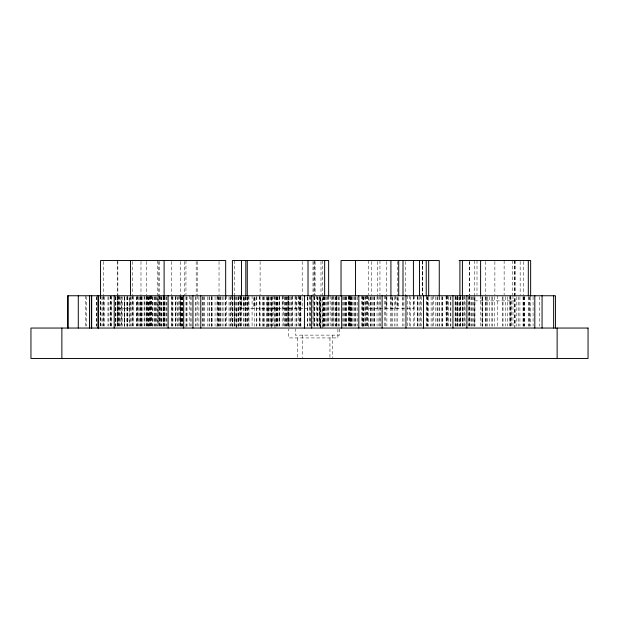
<?xml version="1.0" encoding="UTF-8"?>
<svg xmlns="http://www.w3.org/2000/svg" width="619" height="619" viewBox="0 0 619 619"><rect width="100%" height="100%" fill="white"/><g stroke="black" fill="none" stroke-linecap="round" stroke-linejoin="round"><path stroke-width="0.46" stroke-dasharray="3.1 2.32" d="M474.572 300.865L514.799 300.865M117.819 308.556L130.036 308.556L130.036 297.577M236.226 308.556L236.543 328.047M539.265 296.694L539.265 326.151M533.075 296.694L533.075 326.151M530.645 297.19L530.645 326.12M529.322 296.694L529.322 326.151M529.044 296.694L529.044 326.151M528.317 296.694L528.317 326.151M524.556 296.694L524.556 326.151M524.115 296.694L524.115 326.151M523.922 296.694L523.922 326.151M523.651 261.489L523.651 294.799M523.651 296.694L523.651 326.151M523.04 296.694L523.04 326.151M520.169 261.489L520.169 294.799M519.929 296.694L519.929 326.151M518.598 296.694L518.598 326.151M516.826 296.694L516.826 326.151M515.178 260.537L515.178 326.12M514.799 260.537L514.799 326.174M514.513 260.537L514.513 328.047M512.965 295.75L512.965 326.151M512.756 260.537L512.756 294.799M511.58 300.865L511.58 326.174M510.899 296.694L510.899 326.151M510.752 295.75L510.752 326.151M510.017 296.694L510.017 326.151M509.909 295.75L509.909 326.151M507.232 296.694L507.232 326.151M505.328 296.694L505.328 326.151M504.137 260.537L504.137 294.799M503.023 296.694L503.023 326.151M502.357 296.694L502.357 326.151M497.668 295.75L497.668 326.151M494.875 261.489L494.875 294.799M494.287 296.694L494.287 326.151M492.77 296.694L492.77 326.151M491.857 296.694L491.857 326.151M489.683 296.694L489.683 326.151M487.292 296.694L487.292 326.151M486.743 296.694L486.743 326.151M485.853 296.694L485.853 326.151M485.621 261.489L485.621 294.799M485.528 296.694L485.528 326.151M482.704 296.694L482.704 326.151M482.534 296.694L482.534 326.151L482.472 296.694M481.984 296.694L481.984 326.151M480.607 295.75L480.607 326.151M476.994 260.537L476.994 294.799M474.982 296.694L474.982 326.151M474.68 296.694L474.68 326.151M474.572 260.537L474.572 326.174M473.458 296.694L473.458 326.151M472.351 296.694L472.351 326.151M471.663 296.694L471.663 326.151M470.958 296.694L470.958 326.151M469.581 261.489L469.581 294.799M469.38 296.694L469.38 326.151M469.287 261.489L469.287 294.799M469.287 295.75L469.287 326.151M469.016 295.75L469.016 326.151M468.544 296.694L468.544 326.151M465.055 296.694L465.055 326.151M464.521 295.75L464.521 326.151M463.136 296.694L463.136 326.151M462.857 295.75L462.857 326.151M462.532 296.694L462.532 326.151M462.408 296.694L462.408 326.151M460.66 295.75L460.66 326.151M460.265 296.694L460.265 326.151M460.049 296.694L460.049 326.151M459.909 296.694L459.909 326.151M459.112 297.19L459.112 326.12M457.944 296.694L457.944 326.151M457.487 296.694L457.487 326.151M457.279 295.75L457.279 326.151M457.217 296.694L457.217 326.151M456.76 296.694L456.76 326.151M455.855 296.694L455.855 326.151M455.607 295.75L455.607 326.151M455.12 296.694L455.12 326.151M450.887 296.694L450.887 326.151M450.47 296.694L450.47 326.151M448.156 296.694L448.156 326.151M447.924 295.75L447.924 326.151M447.166 295.75L447.166 326.151M446.57 295.75L446.57 326.151M446.26 296.694L446.26 326.151M446.051 295.75L446.121 326.151M442.709 296.694L442.709 326.151M442.245 296.694L442.245 326.151M441.479 296.694L441.479 326.151M439.258 296.694L439.258 326.151M439.049 296.694L439.049 326.151M437.687 296.694L437.687 326.151M437.06 296.694L437.06 326.151M435.768 296.694L435.768 326.151M433.3 295.75L433.3 326.151M432.464 296.694L432.464 326.151M431.118 296.694L431.118 326.151M428.688 297.19L428.688 326.12M427.574 296.694L427.574 326.151M427.396 296.694L427.396 326.151M426.909 296.694L426.909 326.151M426.228 295.75L426.212 326.151M422.769 260.537L422.769 295.255M422.591 261.489L422.591 294.799M422.429 260.537L422.475 294.799M421.245 296.694L421.245 326.151M420.479 295.75L420.479 326.151M419.837 296.694L419.837 326.151M418.018 296.694L418.018 326.151M417.554 296.694L417.554 326.151M417.338 295.75L417.338 326.151M414.227 295.75L414.227 326.151M413.422 295.75L413.422 308.556L369.017 308.556L369.017 295.75M413.268 296.694L413.268 326.151M410.676 296.694L410.598 326.151M409.368 295.75L409.368 326.151M407.635 295.75L407.635 326.151M405.6 261.489L405.6 294.799M403.928 296.694L403.928 326.151M403 297.577L403 308.556M402.249 296.694L402.249 326.151M398.706 297.577L398.706 308.556M397.793 296.694L397.793 326.151M397.274 261.489L397.274 294.799M397.274 297.577L397.274 308.556M396.044 296.694L396.044 326.151M395.262 295.75L395.262 308.556M394.52 296.694L394.52 326.151M392.608 296.694L392.608 326.151M392.229 297.577L392.229 308.556M391.502 296.694L391.502 326.151M390.922 295.75L390.922 308.556M390.543 296.694L390.543 326.151M386.875 296.694L386.875 326.151M386.488 261.489L386.488 294.799M386.488 297.577L386.488 308.556M386.117 295.75L386.117 308.556M385.56 295.75L385.606 326.151M384.329 295.75L384.329 326.151M380.159 296.694L380.159 326.151M379.95 260.537L379.95 294.799M379.95 295.75L379.927 326.151M378.898 296.694L378.898 326.151M377.544 261.489L377.544 294.799M377.544 295.75L377.544 308.556M377.041 296.694L377.041 326.151M374.719 296.694L374.719 326.151M374.263 296.694L374.263 326.151M373.342 296.694L373.342 326.151M372.189 296.694L372.189 326.151M371.307 261.489L371.307 294.799M371.307 296.694L371.307 326.151M370.588 296.694L370.588 326.151M370.371 296.694L370.371 326.151M368.731 296.694L368.731 328.047M368.452 260.537L368.452 294.799M367.833 295.75L367.833 326.151M367.338 295.75L367.338 326.151M366.626 295.75L366.626 326.151M366.038 295.75L366.038 326.151M365.783 296.694L365.783 326.151M364.986 295.75L364.986 326.151M363.933 296.694L363.933 326.151M363.616 296.694L363.616 326.151M363.175 296.694L363.175 326.151M362.556 296.694L362.556 328.047M362.231 295.75L362.27 326.151M361.372 295.75L361.372 326.151M357.395 296.694L357.395 326.151M355.917 296.694L355.917 326.151M355.507 296.694L355.507 326.151M354.261 296.694L354.261 326.151M353.929 296.694L353.929 326.151M352.621 296.694L352.621 326.151M351.491 296.694L351.491 326.151M351.267 296.694L351.267 326.151M350.911 295.75L350.911 326.151M350.663 296.694L350.663 326.151M350.222 296.694L350.222 326.151M350.006 296.694L350.006 326.151M349.789 296.694L349.789 326.151M349.487 295.75L349.487 326.151M349.101 295.75L349.101 326.151M348.698 296.694L348.698 326.151M348.273 295.75L348.273 326.151M346.725 296.694L346.725 326.151M346.114 296.694L346.114 326.151M345.773 296.694L345.773 326.151M345.123 296.694L345.123 326.151M344.729 296.694L344.729 326.151M343.537 296.694L343.537 326.151M342.833 296.694L342.833 326.151M339.514 296.694L339.599 326.151M339.614 328.937L339.614 335.119L295.248 335.119L295.248 328.937M338.423 296.694L338.423 326.151M337.997 296.694L337.997 326.151M337.897 328.952L337.897 337.935L288.771 337.935L288.771 328.952M336.798 296.694L336.798 326.151M336.604 295.75L336.604 326.151M336.218 296.694L336.218 326.151M336.117 296.694L336.117 326.151M335.297 296.694L335.297 326.151M335.065 296.694L335.065 326.151M333.13 296.694L333.13 326.151M333.045 295.75L333.045 326.151M332.589 296.694L332.589 326.151M332.333 335.119L332.333 358.463M331.297 296.694L331.297 326.151M330.136 295.75L330.136 326.151M329.95 337.935L329.95 358.463M328.643 296.694L328.643 326.151M328.031 295.75L328.031 326.151M327.652 296.694L327.652 326.151M326.375 296.694L326.375 326.151M325.54 296.694L325.54 326.151M324.658 296.694L324.658 326.151M324.348 296.694L324.348 326.151M323.83 296.694L323.83 328.047M323.458 296.694L323.397 326.151M323.211 296.694L323.211 326.151M322.615 260.537L322.654 328.047M322.282 296.694L322.282 326.151M320.998 261.504L320.959 328.047M320.178 296.694L320.178 328.047M319.822 296.694L319.822 326.151M317.996 296.694L317.996 326.151M317.199 296.694L317.199 326.151M317.106 296.694L317.106 326.151M316.177 295.75L316.177 326.151M315.094 261.489L315.094 294.799M314.754 260.537L314.754 294.799M314.792 296.694L314.792 326.151M314.259 296.694L314.259 326.151M314.019 296.694L314.019 326.151M313.957 261.489L313.957 294.799M313.949 295.75L313.957 326.151M312.997 261.504L312.997 326.12M310.173 296.694L310.173 326.151M309.98 296.694L309.98 326.151M309.902 295.75L309.856 326.151M307.883 297.577L307.883 308.556L240.938 308.556L240.938 295.75M307.705 296.694L307.705 326.151M307.256 296.694L307.256 326.151M302.529 335.119L302.529 358.463M302.196 261.489L302.196 294.799M302.196 297.577L302.196 308.556M300.888 296.694L300.888 326.151M300.741 295.75L300.741 326.151M300.145 296.694L300.145 326.151M299.944 296.694L299.944 326.151M299.836 296.694L299.836 326.151M299.008 295.75L299.008 308.556M298.536 295.75L298.536 326.151M297.762 337.935L297.762 358.463M296.896 296.694L296.896 326.151M296.563 296.694L296.563 326.151M295.48 295.75L295.48 308.556M295.07 296.694L295.07 326.151M292.4 295.75L292.4 326.151M292.122 296.694L292.122 326.151M291.65 296.694L291.65 326.151M290.876 296.694L290.876 326.151M289.336 296.694L289.336 328.047M288.578 296.694L288.578 326.151M288.33 296.694L288.33 326.151M288.222 295.75L288.222 326.151M287.255 296.694L287.255 326.151M286.736 296.694L286.736 326.151M286.195 296.694L286.195 326.151M285.638 296.694L285.638 326.151M284.995 296.694L284.995 326.151M284.848 296.694L284.848 326.151M283.68 295.75L283.695 326.151M282.279 295.75L282.279 308.556M282.156 296.694L282.156 326.151M279.579 295.75L279.626 326.151M279.432 296.694L279.432 326.151M279.007 296.694L279.007 326.151M277.482 296.694L277.482 326.151M277.42 296.694L277.42 326.151M276.91 296.694L276.91 326.151M276.693 296.694L276.693 326.151M276.43 296.694L276.43 326.151M275.362 296.694L275.362 326.151M274.96 328.047L274.96 307.225L274.403 307.225L274.403 308.556M274.875 295.75L274.875 308.556M274.588 296.694L274.588 326.151M273.111 295.75L273.111 326.151M272.685 296.694L272.685 326.151M271.911 296.694L271.873 326.151M271.648 296.694L271.648 326.151M271.54 308.556L271.54 328.047M271.377 297.577L271.377 314.057L267.981 314.057L267.981 295.75M270.743 296.694L270.743 326.151M269.907 296.694L269.907 326.151M268.445 296.694L268.445 326.151M268.267 296.694L268.267 328.047M267.71 296.694L267.71 326.151M267.091 296.694L267.114 328.047M266.464 296.694L266.464 328.047M264.305 296.694L264.305 326.151M263.532 296.694L263.532 326.151M263.168 296.694L263.168 326.151M262.433 296.694L262.433 326.151M260.112 261.489L260.112 294.799M260.127 296.694L260.127 326.151M259.701 295.75L259.701 326.151M259.423 296.694L259.423 326.151M256.846 296.694L256.846 326.151M256.622 296.694L256.622 326.151M255.02 297.577L255.02 308.556M254.556 296.694L254.556 326.151M254.277 297.577L254.277 308.556M253.372 297.577L253.372 308.556M252.088 295.75L252.088 326.151M248.97 296.694L248.97 328.047M248.405 295.75L248.405 326.151M247.832 297.577L247.832 308.556M247.654 296.694L247.654 326.151M247.26 296.694L247.283 326.151M246.06 296.694L246.06 326.151M245.921 296.694L245.921 326.151M245.813 296.694L245.813 326.151M245.526 296.694L245.526 326.151M244.784 297.577L244.784 308.556M244.025 296.694L244.025 326.151M243.708 296.694L243.708 326.151M243.337 297.577L243.337 308.556M241.696 297.577L241.696 308.556M241.379 295.75L241.464 326.151M240.992 296.694L240.992 326.151M240.768 296.694L240.768 326.151M240.296 295.75L240.296 326.151M239.267 295.75L239.267 326.151M238.772 296.694L238.772 326.151M238.64 296.694L238.64 326.151M238.129 296.694L238.129 326.151M237.015 296.694L237.015 326.151M236.203 296.694L236.226 328.047M235.677 296.694L235.677 326.151M234.624 295.75L234.624 326.151M234.516 260.537L234.516 326.12M234.214 296.694L234.253 326.151M232.937 296.694L232.953 326.151M232.736 296.694L232.736 326.151M232.543 296.694L232.543 326.151M232.388 297.19L232.388 326.12M231.289 295.75L231.289 326.151M230.353 296.694L230.353 326.151M230.09 296.694L230.09 326.151M229.022 296.694L229.022 326.151M226.446 295.75L226.446 326.151M225.68 296.694L225.68 326.151M225.424 296.694L225.424 326.151M223.9 296.694L223.9 326.151M222.383 296.694L222.283 326.151M220.944 296.694L220.944 326.151M220.48 296.694L220.48 326.151M219.815 296.694L219.815 326.151M219.033 261.489L219.033 294.799M219.033 296.694L219.033 326.151M218.391 296.694L218.391 326.151M218.081 296.694L218.081 326.151M217.223 295.75L217.223 326.151M217.037 296.694L217.052 328.047M215.056 296.694L215.056 326.151M212.147 296.694L212.147 326.151M211.752 296.694L211.752 326.151M211.667 296.694L211.667 326.151M211.272 296.694L211.272 326.151M209.33 296.694L209.33 326.151M209.044 296.694L209.044 326.151M207.644 296.694L207.644 326.151M204.208 296.694L204.154 326.151M203.914 296.694L203.914 326.151M202.947 296.694L202.947 326.151M202.351 296.694L202.351 326.151M198.885 296.694L198.885 326.151M197.19 261.489L197.19 294.799M197.19 295.75L197.19 326.151M196.184 261.489L196.184 294.799M196.014 296.694L196.014 326.151M195.248 296.694L195.248 326.151M191.867 296.694L191.867 326.151M190.613 296.694L190.613 326.151M189.236 295.75L189.19 326.151M187.031 296.694L187.031 326.151M186.396 296.694L186.396 326.151M185.955 260.537L185.955 294.799M185.955 296.694L185.955 328.047M184.617 261.504L184.617 295.255M182.566 296.694L182.566 326.151M182.497 296.694L182.497 326.151M182.001 296.694L182.001 326.151M181.731 296.694L181.731 326.151M181.034 296.694L181.034 326.151M180.949 296.694L180.949 326.151M180.315 261.504L180.315 326.12M180.129 296.694L180.129 326.151M180.021 295.75L180.021 326.151M178.999 295.75L178.999 326.151M178.032 296.694L178.032 326.151M177.359 296.694L177.359 326.151M176.013 295.75L176.013 326.151M175.579 296.694L175.579 326.151M175.278 296.694L175.278 326.151M172.894 296.694L172.894 326.151M172.747 296.694L172.747 326.151M171.889 295.75L171.889 326.151M171.742 261.489L171.742 294.799M171.742 296.694L171.742 326.151M166.952 296.694L166.952 326.151M166.581 296.694L166.581 326.151M165.041 296.694L165.041 326.151M164.801 295.75L164.855 328.047M164.228 296.694L164.228 326.151M164.112 296.694L164.112 326.151M163.756 296.694L163.756 326.151M163.679 296.694L163.679 326.151M163.385 295.75L163.385 326.151M163.06 296.694L163.06 326.151M161.714 296.694L161.714 326.151M161.536 296.694L161.536 326.151M160.955 296.694L160.955 326.151M160.073 296.694L160.073 326.151M159.957 295.75L159.957 326.151M159.687 261.489L159.687 294.799M159.687 295.75L159.687 326.151M159.238 296.694L159.238 326.151M158.549 296.694L158.549 326.151M158.325 261.504L158.325 326.12M157.768 296.694L157.768 326.151M157.435 260.537L157.435 326.12M156.228 296.694L156.228 326.151M155.934 296.694L155.934 326.151M155.663 296.694L155.717 326.151M154.324 296.694L154.324 326.151M154.092 296.694L154.092 326.151M152.823 296.694L152.823 326.151M152.297 296.694L152.297 326.151M151.732 295.75L151.709 326.151M151.5 295.75L151.5 326.151M150.479 296.694L150.479 326.151M150.247 295.75L150.247 326.151M150.138 295.75L150.084 326.151M149.736 295.75L149.736 326.151M149.643 296.694L149.643 326.151M148.784 296.694L148.784 326.151M148.606 296.694L148.606 326.151M148.08 296.694L148.08 326.151M147.523 296.694L147.523 326.151M147.183 295.75L147.183 326.151M146.703 296.694L146.703 326.151M146.548 261.489L146.548 294.799M146.548 295.75L146.548 326.151M146.069 296.694L146.069 326.151M144.792 296.694L144.792 326.151M144.181 295.75L144.181 326.151M142.85 296.694L142.85 326.151M141.635 296.694L141.635 326.151M141.387 296.694L141.387 326.151M140.985 261.489L140.985 294.799M140.985 295.75L140.985 326.151M140.823 296.694L140.823 326.151M140.18 296.694L140.18 326.151M139.538 296.694L139.592 326.151M138.679 296.694L138.679 326.151M137.588 295.75L137.635 326.151M137.526 296.694L137.526 326.151M136.776 296.694L136.776 326.151M136.683 296.694L136.683 326.151M133.062 296.694L133.062 326.151M133.023 295.75L133.023 326.151M132.42 261.489L132.42 294.799M132.42 295.75L132.42 326.151M131.87 296.694L131.87 326.151M130.539 296.694L130.539 326.151M129.92 296.694L129.835 326.151L129.75 296.694M127.87 296.694L127.87 326.151M127.468 296.694L127.468 326.151M127.259 296.694L127.259 326.151M127.212 296.694L127.212 326.151M126.818 296.694L126.818 326.151M124.674 296.694L124.674 326.151L124.651 295.75M124.45 296.694L124.45 326.151M124.357 296.694L124.357 326.151M122.547 296.694L122.547 326.151M120.357 296.694L120.357 326.151M119.653 296.694L119.684 326.151M119.127 295.75L119.127 326.151M118.229 296.694L118.229 326.151M118.128 295.75L118.128 326.151M117.827 261.489L117.827 326.151M117.796 260.537L117.819 294.799M117.819 295.75L117.796 328.047M117.44 296.694L117.44 326.151M117.084 296.694L117.084 326.151M115.776 296.694L115.776 326.151M115.544 296.694L115.544 326.151M115.389 296.694L115.389 326.151M111.474 295.75L111.474 326.151M111.095 296.694L111.095 326.151M110.553 295.75L110.553 326.151M110.267 295.75L110.267 326.151M108.898 296.694L108.898 326.151M107.969 296.694L107.969 326.151M104.449 296.694L104.449 326.151M103.752 296.694L103.752 326.151M103.559 295.75L103.559 326.151M103.373 261.489L103.373 294.799M102.29 296.694L102.29 326.151M101.059 296.694L101.059 326.151M100.557 295.75L100.557 326.151M100.348 295.75L100.348 326.151M96.696 296.694L96.696 326.151M96.239 296.694L96.239 326.151M86.265 296.694L86.265 326.151M85.546 295.75L85.546 326.151M320.557 328.047L320.557 296.694L320.518 328.047M319.28 326.151L319.28 296.694L319.234 326.151M288.052 326.151L288.052 296.694L287.99 326.151M121.703 326.151L121.703 296.694L121.688 326.151"/><path stroke-width="0.93" d="M459.112 260.537L530.645 260.537L530.645 296.222M557.131 328.047L557.131 358.463M555.429 328.047L555.429 295.75L67.471 295.75L67.471 328.047M553.634 295.75L553.634 328.047M542.066 295.75L542.066 328.047M534.808 295.75L534.808 328.047M528.317 260.537L528.317 295.75M480.607 260.537L480.607 295.75M466.881 295.75L466.881 328.047M462.408 260.537L462.408 295.75M459.909 260.537L459.909 295.75M452.953 295.75L452.953 328.047M439.258 296.222L439.258 260.537L341.03 260.537L341.03 296.222M428.688 260.537L428.688 296.222M426.228 260.537L426.228 295.75M423.52 295.75L423.52 328.047M419.512 260.537L419.512 295.75M413.422 260.537L413.422 295.75M405.963 295.75L405.963 328.047M403 260.537L403 295.75M398.706 260.537L398.706 295.75M390.922 260.537L390.922 295.75M382.116 295.75L382.116 328.047M358.819 295.75L358.819 328.047M355.507 260.537L355.507 295.75M341.665 295.75L341.665 328.047M328.643 296.222L328.643 260.537L232.388 260.537L232.388 296.222M324.658 260.537L324.658 295.75M311.674 295.75L311.674 328.047M308.014 260.537L308.014 295.75M304.432 295.75L304.432 328.047M247.283 260.537L247.283 295.75M245.813 260.537L245.813 295.75M241.464 260.537L241.464 295.75M225.68 296.222L225.68 260.537L100.557 260.537L100.557 296.222M200.78 295.75L200.78 328.047M192.95 295.75L192.95 328.047M183.696 295.75L183.696 328.047M168.113 295.75L168.113 328.047M164.112 260.537L164.112 295.75M130.539 260.537L130.539 295.75M114.198 295.75L114.198 328.047M98.614 295.75L98.614 328.047M97.903 295.75L97.903 328.047M91.666 295.75L91.666 328.047M91.38 295.75L91.38 328.047M89.476 295.75L89.476 328.047M78.288 295.75L78.288 328.047M68.252 295.75L68.252 328.047M61.869 328.047L61.869 358.463M588.05 328.047L30.95 328.047L30.95 358.463L588.05 358.463L588.05 328.047"/></g></svg>
